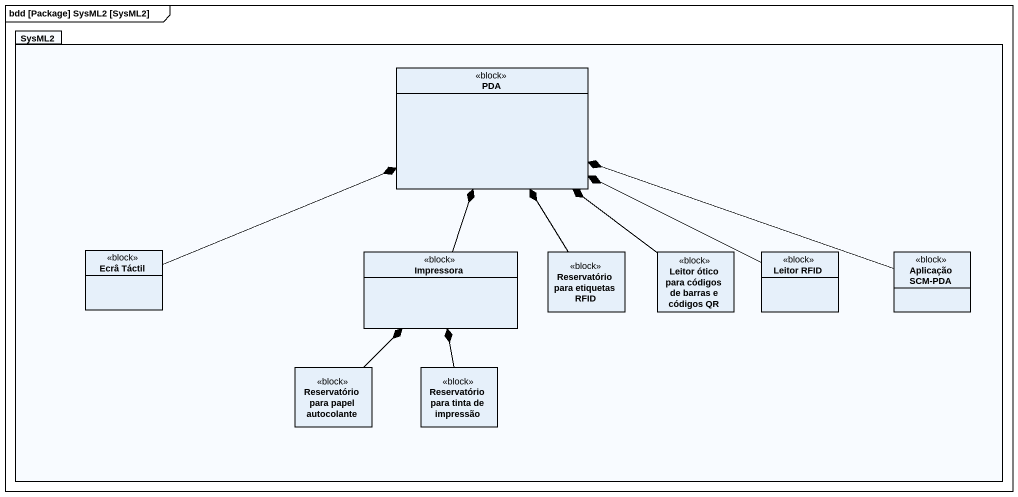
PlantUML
@startuml
mainframe bdd [Package] SysML2 [SysML2]
hide circle
hide empty members
package SysML2 {
  class PDA <<block>>
  class "Ecrâ Táctil" as Ecrâ_Táctil <<block>>
  class Impressora <<block>>
  class "Reservatório para etiquetas RFID" as Reservatório_para_etiquetas <<block>>
  class "Leitor ótico para códigos de barras e códigos QR" as Leitor_ótico_para_códigos <<block>>
  class "Leitor RFID" as Leitor_RFID <<block>>
  class "Aplicação SCM-PDA" as Aplicação_SCM_PDA <<block>>
  class "Reservatório para papel autocolante" as Reservatório_para_papel <<block>>
  class "Reservatório para tinta de impressão" as Reservatório_para_tinta_de <<block>>
}
Ecrâ_Táctil -right-* PDA
Impressora -up-* PDA
Reservatório_para_etiquetas -up-* PDA
Leitor_ótico_para_códigos -up-* PDA
Leitor_RFID -left-* PDA
Aplicação_SCM_PDA -left-* PDA
Reservatório_para_papel -up-* Impressora
Reservatório_para_tinta_de -up-* Impressora
@enduml
